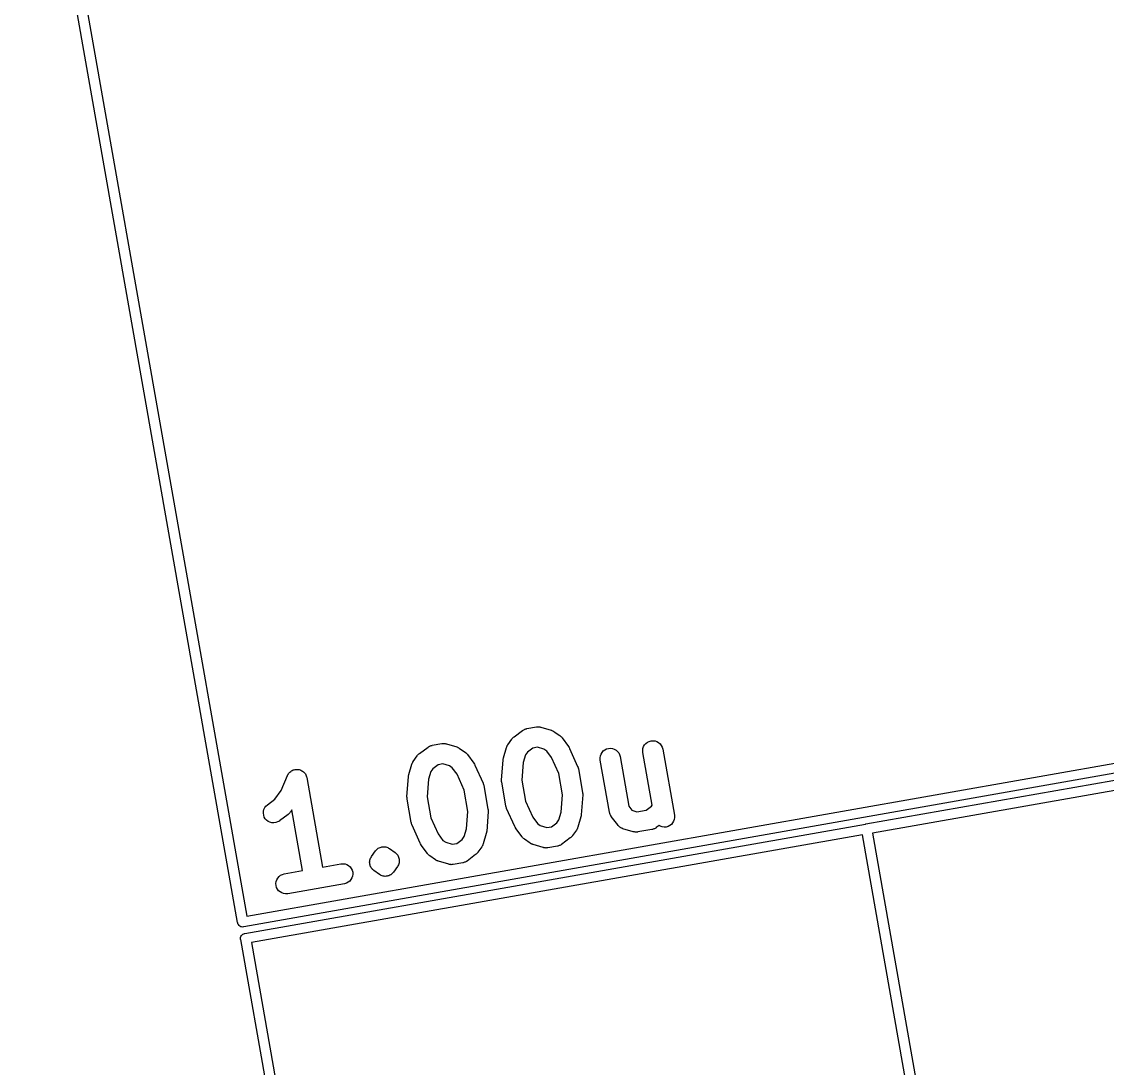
# Model space of a CAD drawing. Extents: x 61 to 358, y -137 to -43.
# Drawn here: x 241.83 to 258.23, y -120.17 to -104.36 of the extents above; entities that cross this region are included whole.
import ezdxf

# ---------------------------------------------------------------- set-up
doc = ezdxf.new("R2010")
doc.units = 0
doc.header["$MEASUREMENT"] = 0
doc.layers.add('BLACK', color=7, linetype='CONTINUOUS')

msp = doc.modelspace()

# ---------------------------------------------------------------- linework, layer by layer
at = {"layer": 'BLACK', "linetype": 'CONTINUOUS'}
for p, q in [((245.096, -117.969), (241.834, -99.4657)), ((241.996, -99.5106), (245.234, -117.871)), ((263.692, -114.771), (245.189, -118.034)), ((245.234, -117.871), (263.594, -114.634)), ((254.587, -116.48), (263.71, -114.871)), ((249.271, -115.164), (249.401, -115.067)), ((249.401, -115.067), (249.403, -115.066)), ((249.403, -115.066), (249.407, -115.064)), ((249.407, -115.064), (249.41, -115.061)), ((249.41, -115.061), (249.42, -115.056)), ((249.42, -115.056), (249.429, -115.051)), ((249.429, -115.051), (249.433, -115.049)), ((249.433, -115.049), (249.437, -115.047)), ((249.437, -115.047), (249.447, -115.045)), ((249.447, -115.045), (249.457, -115.041)), ((249.457, -115.041), (249.461, -115.041)), ((249.461, -115.041), (249.466, -115.039)), ((249.466, -115.039), (249.609, -115.014)), ((249.609, -115.014), (249.611, -115.014)), ((249.611, -115.014), (249.615, -115.014)), ((249.615, -115.014), (249.62, -115.013)), ((249.62, -115.013), (249.63, -115.013)), ((249.63, -115.013), (249.64, -115.012)), ((249.64, -115.012), (249.645, -115.013)), ((249.645, -115.013), (249.649, -115.013)), ((249.649, -115.013), (249.659, -115.015)), ((249.659, -115.015), (249.67, -115.016)), ((249.67, -115.016), (249.674, -115.017)), ((249.674, -115.017), (249.678, -115.018)), ((249.678, -115.018), (249.834, -115.064)), ((249.834, -115.064), (249.836, -115.065)), ((249.836, -115.065), (249.844, -115.068)), ((249.844, -115.068), (249.852, -115.071)), ((249.852, -115.071), (249.858, -115.074)), ((249.858, -115.074), (249.863, -115.077)), ((249.863, -115.077), (249.87, -115.081)), ((249.87, -115.081), (249.878, -115.086)), ((249.878, -115.086), (249.962, -115.145)), ((263.665, -115.034), (254.685, -116.617)), ((248.036, -115.291), (248.179, -115.266)), ((248.179, -115.266), (248.181, -115.266)), ((248.181, -115.266), (248.186, -115.266)), ((248.186, -115.266), (248.19, -115.265)), ((248.19, -115.265), (248.201, -115.265)), ((248.201, -115.265), (248.211, -115.264)), ((248.211, -115.264), (248.215, -115.265)), ((248.215, -115.265), (248.22, -115.265)), ((248.22, -115.265), (248.23, -115.267)), ((248.23, -115.267), (248.24, -115.268)), ((248.24, -115.268), (248.245, -115.269)), ((248.245, -115.269), (248.249, -115.27)), ((248.249, -115.27), (248.405, -115.316)), ((249.174, -115.29), (249.178, -115.283)), ((249.178, -115.283), (249.237, -115.199)), ((249.237, -115.199), (249.238, -115.197)), ((249.238, -115.197), (249.244, -115.191)), ((249.244, -115.191), (249.249, -115.184)), ((249.249, -115.184), (249.254, -115.179)), ((249.254, -115.179), (249.258, -115.175)), ((249.258, -115.175), (249.265, -115.169)), ((249.265, -115.169), (249.271, -115.164)), ((249.962, -115.145), (249.964, -115.146)), ((249.964, -115.146), (249.97, -115.151)), ((249.97, -115.151), (249.977, -115.157)), ((249.977, -115.157), (249.981, -115.161)), ((249.981, -115.161), (249.986, -115.165)), ((249.986, -115.165), (249.991, -115.172)), ((249.991, -115.172), (249.997, -115.179)), ((249.997, -115.179), (250.094, -115.309)), ((251.243, -115.286), (251.263, -115.264)), ((251.263, -115.264), (251.286, -115.245)), ((251.286, -115.245), (251.313, -115.232)), ((251.313, -115.232), (251.342, -115.224)), ((251.342, -115.224), (251.371, -115.222)), ((251.371, -115.222), (251.401, -115.226)), ((251.401, -115.226), (251.429, -115.235)), ((251.429, -115.235), (251.455, -115.25)), ((251.455, -115.25), (251.477, -115.27)), ((251.477, -115.27), (251.496, -115.293)), ((247.809, -115.449), (247.814, -115.443)), ((247.814, -115.443), (247.82, -115.436)), ((247.82, -115.436), (247.824, -115.431)), ((247.824, -115.431), (247.828, -115.427)), ((247.828, -115.427), (247.835, -115.422)), ((247.835, -115.422), (247.842, -115.416)), ((247.842, -115.416), (247.972, -115.319)), ((247.972, -115.319), (247.974, -115.318)), ((247.974, -115.318), (247.977, -115.316)), ((247.977, -115.316), (247.981, -115.313)), ((247.981, -115.313), (247.99, -115.308)), ((247.99, -115.308), (247.999, -115.303)), ((247.999, -115.303), (248.004, -115.301)), ((248.004, -115.301), (248.008, -115.299)), ((248.008, -115.299), (248.018, -115.297)), ((248.018, -115.297), (248.027, -115.293)), ((248.027, -115.293), (248.032, -115.293)), ((248.032, -115.293), (248.036, -115.291)), ((248.405, -115.316), (248.407, -115.317)), ((248.407, -115.317), (248.415, -115.32)), ((248.415, -115.32), (248.423, -115.323)), ((248.423, -115.323), (248.428, -115.326)), ((248.428, -115.326), (248.434, -115.329)), ((248.434, -115.329), (248.441, -115.334)), ((248.441, -115.334), (248.449, -115.338)), ((248.449, -115.338), (248.533, -115.397)), ((248.533, -115.397), (248.534, -115.398)), ((248.534, -115.398), (248.541, -115.403)), ((248.541, -115.403), (248.548, -115.409)), ((248.548, -115.409), (248.552, -115.413)), ((248.552, -115.413), (248.557, -115.417)), ((248.557, -115.417), (248.562, -115.424)), ((248.562, -115.424), (248.568, -115.431)), ((248.568, -115.431), (248.664, -115.561)), ((249.111, -115.482), (249.157, -115.327)), ((249.157, -115.325), (249.161, -115.317)), ((249.157, -115.327), (249.157, -115.325)), ((249.161, -115.317), (249.163, -115.309)), ((249.163, -115.309), (249.167, -115.303)), ((249.167, -115.303), (249.169, -115.297)), ((249.169, -115.297), (249.174, -115.29)), ((249.442, -115.437), (249.407, -115.553)), ((249.472, -115.394), (249.442, -115.437)), ((249.554, -115.333), (249.472, -115.394)), ((249.626, -115.321), (249.554, -115.333)), ((249.723, -115.35), (249.626, -115.321)), ((249.767, -115.38), (249.723, -115.35)), ((249.839, -115.477), (249.767, -115.38)), ((250.094, -115.309), (250.095, -115.311)), ((250.095, -115.311), (250.095, -115.311)), ((250.095, -115.311), (250.096, -115.312)), ((250.096, -115.312), (250.103, -115.324)), ((250.103, -115.324), (250.11, -115.336)), ((250.11, -115.336), (250.11, -115.337)), ((250.11, -115.337), (250.11, -115.338)), ((250.11, -115.338), (250.232, -115.611)), ((250.575, -115.453), (250.585, -115.425)), ((250.585, -115.425), (250.6, -115.399)), ((250.6, -115.399), (250.619, -115.377)), ((250.619, -115.377), (250.643, -115.359)), ((250.643, -115.359), (250.67, -115.346)), ((250.67, -115.346), (250.698, -115.338)), ((250.698, -115.338), (250.728, -115.336)), ((250.728, -115.336), (250.758, -115.339)), ((250.758, -115.339), (250.786, -115.349)), ((250.786, -115.349), (250.812, -115.364)), ((250.812, -115.364), (250.834, -115.383)), ((250.834, -115.383), (250.852, -115.406)), ((250.852, -115.406), (250.866, -115.433)), ((250.866, -115.433), (250.874, -115.462)), ((251.215, -115.369), (251.219, -115.34)), ((251.217, -115.399), (251.215, -115.369)), ((251.217, -115.401), (251.217, -115.399)), ((251.357, -116.197), (251.217, -115.401)), ((251.219, -115.34), (251.228, -115.312)), ((251.228, -115.312), (251.243, -115.286)), ((251.496, -115.293), (251.509, -115.32)), ((251.509, -115.32), (251.517, -115.348)), ((251.517, -115.348), (251.694, -116.349)), ((247.681, -115.734), (247.727, -115.579)), ((247.727, -115.579), (247.728, -115.577)), ((247.728, -115.577), (247.731, -115.569)), ((247.731, -115.569), (247.734, -115.561)), ((247.734, -115.561), (247.737, -115.555)), ((247.737, -115.555), (247.74, -115.549)), ((247.74, -115.549), (247.744, -115.542)), ((247.744, -115.542), (247.749, -115.535)), ((247.749, -115.535), (247.808, -115.451)), ((247.808, -115.451), (247.809, -115.449)), ((248.125, -115.585), (248.043, -115.646)), ((248.197, -115.573), (248.125, -115.585)), ((248.294, -115.602), (248.197, -115.573)), ((248.338, -115.632), (248.294, -115.602)), ((248.664, -115.561), (248.666, -115.563)), ((248.666, -115.563), (248.666, -115.563)), ((248.666, -115.563), (248.666, -115.564)), ((248.666, -115.564), (248.673, -115.576)), ((248.673, -115.576), (248.681, -115.588)), ((248.681, -115.588), (248.681, -115.589)), ((248.681, -115.589), (248.681, -115.59)), ((248.681, -115.59), (248.803, -115.863)), ((249.084, -115.813), (249.105, -115.515)), ((249.105, -115.511), (249.108, -115.498)), ((249.105, -115.512), (249.105, -115.511)), ((249.105, -115.513), (249.105, -115.512)), ((249.105, -115.515), (249.105, -115.513)), ((249.108, -115.498), (249.11, -115.484)), ((249.11, -115.483), (249.111, -115.482)), ((249.11, -115.484), (249.11, -115.483)), ((249.407, -115.553), (249.389, -115.816)), ((249.946, -115.718), (249.839, -115.477)), ((250.232, -115.611), (250.233, -115.613)), ((250.571, -115.483), (250.575, -115.453)), ((250.573, -115.512), (250.571, -115.483)), ((250.574, -115.515), (250.573, -115.512)), ((250.712, -116.301), (250.574, -115.515)), ((250.874, -115.462), (251.006, -116.212)), ((245.751, -115.972), (245.851, -115.746)), ((245.851, -115.744), (245.859, -115.731)), ((245.851, -115.746), (245.851, -115.744)), ((245.851, -115.744), (245.851, -115.744)), ((245.851, -115.744), (245.851, -115.744)), ((245.851, -115.744), (245.851, -115.744)), ((245.859, -115.731), (245.866, -115.718)), ((245.866, -115.718), (245.876, -115.707)), ((245.866, -115.718), (245.866, -115.718)), ((245.866, -115.718), (245.866, -115.718)), ((245.876, -115.707), (245.886, -115.696)), ((245.886, -115.696), (245.897, -115.687)), ((245.886, -115.696), (245.886, -115.696)), ((245.886, -115.696), (245.886, -115.696)), ((245.897, -115.687), (245.909, -115.678)), ((245.909, -115.678), (245.909, -115.678)), ((245.909, -115.678), (245.91, -115.678)), ((245.91, -115.678), (245.922, -115.671)), ((245.922, -115.671), (245.936, -115.664)), ((245.936, -115.664), (245.95, -115.661)), ((245.936, -115.664), (245.936, -115.664)), ((245.936, -115.664), (245.936, -115.664)), ((245.95, -115.661), (245.965, -115.657)), ((245.965, -115.657), (245.979, -115.656)), ((245.965, -115.657), (245.965, -115.657)), ((245.965, -115.657), (245.965, -115.657)), ((245.979, -115.656), (245.994, -115.655)), ((245.994, -115.655), (245.995, -115.655)), ((245.994, -115.655), (245.994, -115.655)), ((245.995, -115.655), (246.009, -115.656)), ((246.009, -115.656), (246.024, -115.658)), ((246.024, -115.658), (246.024, -115.658)), ((246.024, -115.658), (246.024, -115.658)), ((246.024, -115.658), (246.038, -115.663)), ((246.038, -115.663), (246.052, -115.668)), ((246.052, -115.668), (246.052, -115.668)), ((246.052, -115.668), (246.052, -115.668)), ((246.052, -115.668), (246.065, -115.675)), ((246.065, -115.675), (246.078, -115.682)), ((246.078, -115.682), (246.078, -115.682)), ((246.078, -115.682), (246.078, -115.683)), ((246.078, -115.683), (246.089, -115.692)), ((246.089, -115.692), (246.1, -115.702)), ((246.1, -115.702), (246.101, -115.702)), ((246.101, -115.702), (246.101, -115.702)), ((246.101, -115.702), (246.109, -115.713)), ((246.109, -115.713), (246.119, -115.725)), ((246.119, -115.725), (246.119, -115.725)), ((246.119, -115.725), (246.119, -115.725)), ((246.119, -115.725), (246.125, -115.738)), ((246.125, -115.738), (246.132, -115.752)), ((246.132, -115.752), (246.132, -115.752)), ((246.132, -115.752), (246.132, -115.752)), ((246.132, -115.752), (246.136, -115.766)), ((246.136, -115.766), (246.14, -115.78)), ((247.654, -116.066), (247.675, -115.767)), ((247.675, -115.764), (247.678, -115.75)), ((247.675, -115.765), (247.675, -115.764)), ((247.675, -115.764), (247.675, -115.764)), ((247.675, -115.767), (247.675, -115.765)), ((247.678, -115.75), (247.681, -115.736)), ((247.681, -115.735), (247.681, -115.734)), ((247.681, -115.736), (247.681, -115.735)), ((248.012, -115.689), (247.978, -115.805)), ((248.043, -115.646), (248.012, -115.689)), ((248.41, -115.729), (248.338, -115.632)), ((248.517, -115.97), (248.41, -115.729)), ((250.003, -116.038), (249.946, -115.718)), ((250.233, -115.613), (250.234, -115.615)), ((250.234, -115.615), (250.235, -115.618)), ((250.235, -115.618), (250.239, -115.63)), ((250.239, -115.63), (250.242, -115.641)), ((250.242, -115.641), (250.243, -115.644)), ((250.243, -115.644), (250.243, -115.647)), ((250.243, -115.647), (250.306, -116.004)), ((246.14, -115.78), (246.378, -117.131)), ((247.978, -115.805), (247.959, -116.068)), ((248.803, -115.863), (248.804, -115.865)), ((248.804, -115.865), (248.805, -115.867)), ((248.805, -115.867), (248.806, -115.87)), ((248.806, -115.87), (248.809, -115.882)), ((248.809, -115.882), (248.813, -115.893)), ((248.813, -115.893), (248.813, -115.896)), ((248.813, -115.896), (248.814, -115.899)), ((248.814, -115.899), (248.877, -116.256)), ((249.083, -115.819), (249.084, -115.816)), ((249.084, -115.831), (249.083, -115.819)), ((249.084, -115.816), (249.084, -115.813)), ((249.084, -115.843), (249.084, -115.831)), ((249.085, -115.846), (249.084, -115.843)), ((249.085, -115.849), (249.085, -115.846)), ((249.085, -115.851), (249.085, -115.849)), ((249.148, -116.208), (249.085, -115.851)), ((249.389, -115.816), (249.445, -116.137)), ((245.657, -116.107), (245.751, -115.972)), ((247.654, -116.068), (247.654, -116.066)), ((247.654, -116.071), (247.654, -116.068)), ((247.655, -116.083), (247.654, -116.071)), ((247.655, -116.095), (247.655, -116.083)), ((247.656, -116.098), (247.655, -116.095)), ((247.656, -116.101), (247.656, -116.098)), ((247.656, -116.103), (247.656, -116.101)), ((247.719, -116.46), (247.656, -116.103)), ((247.959, -116.068), (248.016, -116.389)), ((248.573, -116.29), (248.517, -115.97)), ((249.984, -116.301), (250.003, -116.038)), ((250.308, -116.041), (250.287, -116.34)), ((250.306, -116.004), (250.307, -116.006)), ((250.307, -116.006), (250.307, -116.009)), ((250.307, -116.009), (250.307, -116.011)), ((250.307, -116.011), (250.308, -116.024)), ((250.308, -116.024), (250.308, -116.036)), ((250.308, -116.036), (250.308, -116.038)), ((250.308, -116.038), (250.308, -116.041)), ((245.486, -116.288), (245.494, -116.26)), ((245.494, -116.26), (245.506, -116.233)), ((245.506, -116.233), (245.524, -116.209)), ((245.524, -116.209), (245.546, -116.189)), ((245.546, -116.189), (245.657, -116.107)), ((245.916, -116.267), (245.892, -116.302)), ((246.078, -117.184), (245.916, -116.267)), ((248.877, -116.256), (248.877, -116.258)), ((248.877, -116.258), (248.877, -116.261)), ((248.877, -116.261), (248.878, -116.263)), ((248.878, -116.263), (248.878, -116.276)), ((249.149, -116.211), (249.148, -116.208)), ((249.149, -116.213), (249.149, -116.211)), ((249.153, -116.225), (249.149, -116.213)), ((249.156, -116.237), (249.153, -116.225)), ((249.158, -116.239), (249.156, -116.237)), ((249.158, -116.242), (249.158, -116.239)), ((249.159, -116.244), (249.158, -116.242)), ((249.281, -116.517), (249.159, -116.244)), ((249.445, -116.137), (249.553, -116.377)), ((251.006, -116.212), (251.051, -116.273)), ((251.267, -116.269), (251.349, -116.209)), ((251.349, -116.209), (251.357, -116.197)), ((245.485, -116.318), (245.486, -116.288)), ((245.489, -116.348), (245.485, -116.318)), ((245.499, -116.376), (245.489, -116.348)), ((245.514, -116.401), (245.499, -116.376)), ((245.534, -116.423), (245.514, -116.401)), ((245.557, -116.441), (245.534, -116.423)), ((245.858, -116.337), (245.728, -116.434)), ((245.864, -116.331), (245.858, -116.337)), ((245.871, -116.326), (245.864, -116.331)), ((245.875, -116.321), (245.871, -116.326)), ((245.88, -116.317), (245.875, -116.321)), ((245.885, -116.31), (245.88, -116.317)), ((245.891, -116.304), (245.885, -116.31)), ((245.892, -116.302), (245.891, -116.304)), ((248.016, -116.389), (248.123, -116.63)), ((248.555, -116.553), (248.573, -116.29)), ((248.879, -116.293), (248.858, -116.592)), ((248.878, -116.276), (248.879, -116.288)), ((248.879, -116.288), (248.879, -116.29)), ((248.879, -116.29), (248.879, -116.293)), ((249.553, -116.377), (249.625, -116.475)), ((249.919, -116.461), (249.95, -116.417)), ((249.95, -116.417), (249.984, -116.301)), ((250.281, -116.372), (250.235, -116.528)), ((250.282, -116.371), (250.281, -116.372)), ((250.281, -116.372), (250.281, -116.372)), ((250.284, -116.357), (250.282, -116.371)), ((250.287, -116.343), (250.284, -116.357)), ((250.287, -116.34), (250.287, -116.342)), ((250.287, -116.342), (250.287, -116.342)), ((250.287, -116.342), (250.287, -116.343)), ((250.714, -116.305), (250.712, -116.301)), ((250.714, -116.309), (250.714, -116.305)), ((250.718, -116.319), (250.714, -116.309)), ((250.72, -116.329), (250.718, -116.319)), ((250.722, -116.333), (250.72, -116.329)), ((250.724, -116.338), (250.722, -116.333)), ((250.729, -116.347), (250.724, -116.338)), ((250.734, -116.356), (250.729, -116.347)), ((250.736, -116.359), (250.734, -116.356)), ((250.739, -116.363), (250.736, -116.359)), ((250.74, -116.365), (250.739, -116.363)), ((250.837, -116.495), (250.74, -116.365)), ((251.051, -116.273), (251.124, -116.295)), ((251.124, -116.295), (251.267, -116.269)), ((251.692, -116.41), (251.682, -116.438)), ((251.696, -116.381), (251.692, -116.41)), ((251.694, -116.349), (251.694, -116.351)), ((251.694, -116.351), (251.696, -116.381)), ((245.207, -118.134), (254.58, -116.481)), ((245.584, -116.454), (245.557, -116.441)), ((245.613, -116.462), (245.584, -116.454)), ((245.643, -116.464), (245.613, -116.462)), ((245.672, -116.46), (245.643, -116.464)), ((245.7, -116.45), (245.672, -116.46)), ((245.726, -116.435), (245.7, -116.45)), ((245.728, -116.434), (245.726, -116.435)), ((247.72, -116.463), (247.719, -116.46)), ((247.72, -116.465), (247.72, -116.463)), ((247.724, -116.477), (247.72, -116.465)), ((247.727, -116.489), (247.724, -116.477)), ((247.728, -116.491), (247.727, -116.489)), ((247.729, -116.494), (247.728, -116.491)), ((247.73, -116.496), (247.729, -116.494)), ((247.852, -116.769), (247.73, -116.496)), ((248.52, -116.669), (248.555, -116.553)), ((248.857, -116.595), (248.855, -116.609)), ((248.858, -116.594), (248.857, -116.594)), ((248.857, -116.594), (248.857, -116.595)), ((248.858, -116.592), (248.858, -116.594)), ((249.282, -116.518), (249.281, -116.517)), ((249.289, -116.53), (249.282, -116.518)), ((249.282, -116.518), (249.282, -116.518)), ((249.296, -116.543), (249.289, -116.53)), ((249.297, -116.544), (249.296, -116.543)), ((249.296, -116.543), (249.296, -116.543)), ((249.298, -116.546), (249.297, -116.544)), ((249.395, -116.676), (249.298, -116.546)), ((249.625, -116.475), (249.668, -116.505)), ((249.668, -116.505), (249.766, -116.534)), ((249.766, -116.534), (249.838, -116.521)), ((249.838, -116.521), (249.919, -116.461)), ((250.214, -116.572), (250.155, -116.656)), ((250.218, -116.564), (250.214, -116.572)), ((250.223, -116.557), (250.218, -116.564)), ((250.225, -116.551), (250.223, -116.557)), ((250.228, -116.546), (250.225, -116.551)), ((250.231, -116.538), (250.228, -116.546)), ((250.234, -116.53), (250.231, -116.538)), ((250.235, -116.528), (250.234, -116.53)), ((250.839, -116.498), (250.837, -116.495)), ((250.841, -116.501), (250.839, -116.498)), ((250.849, -116.509), (250.841, -116.501)), ((250.857, -116.517), (250.849, -116.509)), ((250.859, -116.519), (250.857, -116.517)), ((250.862, -116.522), (250.859, -116.519)), ((250.871, -116.528), (250.862, -116.522)), ((250.88, -116.535), (250.871, -116.528)), ((250.883, -116.537), (250.88, -116.535)), ((250.886, -116.538), (250.883, -116.537)), ((250.897, -116.543), (250.886, -116.538)), ((250.907, -116.548), (250.897, -116.543)), ((250.911, -116.549), (250.907, -116.548)), ((250.914, -116.55), (250.911, -116.549)), ((250.916, -116.551), (250.914, -116.55)), ((251.071, -116.597), (250.916, -116.551)), ((251.355, -116.563), (251.141, -116.601)), ((251.36, -116.562), (251.355, -116.563)), ((251.364, -116.561), (251.36, -116.562)), ((251.374, -116.558), (251.364, -116.561)), ((251.384, -116.555), (251.374, -116.558)), ((251.388, -116.553), (251.384, -116.555)), ((251.392, -116.552), (251.388, -116.553)), ((251.401, -116.546), (251.392, -116.552)), ((251.411, -116.542), (251.401, -116.546)), ((251.414, -116.539), (251.411, -116.542)), ((251.418, -116.537), (251.414, -116.539)), ((251.42, -116.535), (251.418, -116.537)), ((251.463, -116.504), (251.42, -116.535)), ((251.481, -116.514), (251.463, -116.504)), ((251.51, -116.524), (251.481, -116.514)), ((251.539, -116.528), (251.51, -116.524)), ((251.569, -116.526), (251.539, -116.528)), ((251.598, -116.518), (251.569, -116.526)), ((251.624, -116.504), (251.598, -116.518)), ((251.648, -116.486), (251.624, -116.504)), ((251.667, -116.464), (251.648, -116.486)), ((251.682, -116.438), (251.667, -116.464)), ((254.58, -116.481), (254.583, -116.48)), ((254.583, -116.48), (254.587, -116.48)), ((254.535, -116.644), (245.304, -118.271)), ((248.123, -116.63), (248.195, -116.727)), ((248.195, -116.727), (248.239, -116.757)), ((248.239, -116.757), (248.336, -116.786)), ((248.408, -116.773), (248.49, -116.713)), ((248.49, -116.713), (248.52, -116.669)), ((248.852, -116.624), (248.806, -116.78)), ((248.855, -116.609), (248.852, -116.623)), ((248.852, -116.623), (248.852, -116.624)), ((248.852, -116.624), (248.852, -116.624)), ((249.4, -116.682), (249.395, -116.676)), ((249.406, -116.689), (249.4, -116.682)), ((249.41, -116.693), (249.406, -116.689)), ((249.415, -116.698), (249.41, -116.693)), ((249.422, -116.703), (249.415, -116.698)), ((249.428, -116.709), (249.422, -116.703)), ((249.43, -116.71), (249.428, -116.709)), ((249.514, -116.769), (249.43, -116.71)), ((250.121, -116.691), (249.99, -116.788)), ((250.127, -116.685), (250.121, -116.691)), ((250.134, -116.68), (250.127, -116.685)), ((250.138, -116.675), (250.134, -116.68)), ((250.143, -116.671), (250.138, -116.675)), ((250.148, -116.664), (250.143, -116.671)), ((250.154, -116.658), (250.148, -116.664)), ((250.155, -116.656), (250.154, -116.658)), ((251.076, -116.598), (251.071, -116.597)), ((251.08, -116.599), (251.076, -116.598)), ((251.09, -116.601), (251.08, -116.599)), ((251.1, -116.603), (251.09, -116.601)), ((251.105, -116.603), (251.1, -116.603)), ((251.109, -116.603), (251.105, -116.603)), ((251.12, -116.603), (251.109, -116.603)), ((251.13, -116.602), (251.12, -116.603)), ((251.135, -116.602), (251.13, -116.602)), ((251.139, -116.601), (251.135, -116.602)), ((251.141, -116.601), (251.139, -116.601)), ((257.772, -135.004), (254.535, -116.644)), ((254.685, -116.617), (257.922, -134.978)), ((247.118, -116.972), (247.177, -116.888)), ((247.177, -116.888), (247.178, -116.887)), ((247.177, -116.888), (247.177, -116.888)), ((247.177, -116.888), (247.177, -116.888)), ((247.177, -116.888), (247.177, -116.888)), ((247.178, -116.887), (247.188, -116.876)), ((247.178, -116.887), (247.178, -116.887)), ((247.178, -116.887), (247.178, -116.887)), ((247.178, -116.887), (247.178, -116.887)), ((247.188, -116.876), (247.197, -116.865)), ((247.197, -116.865), (247.198, -116.864)), ((247.197, -116.865), (247.197, -116.865)), ((247.197, -116.865), (247.197, -116.865)), ((247.197, -116.865), (247.197, -116.865)), ((247.198, -116.864), (247.209, -116.856)), ((247.209, -116.856), (247.22, -116.847)), ((247.22, -116.847), (247.221, -116.847)), ((247.221, -116.846), (247.234, -116.84)), ((247.221, -116.847), (247.221, -116.846)), ((247.221, -116.846), (247.221, -116.846)), ((247.221, -116.847), (247.221, -116.847)), ((247.234, -116.84), (247.247, -116.834)), ((247.247, -116.834), (247.247, -116.833)), ((247.247, -116.833), (247.247, -116.833)), ((247.247, -116.833), (247.248, -116.833)), ((247.248, -116.833), (247.262, -116.829)), ((247.248, -116.833), (247.248, -116.833)), ((247.262, -116.829), (247.276, -116.826)), ((247.276, -116.826), (247.277, -116.825)), ((247.276, -116.826), (247.276, -116.826)), ((247.276, -116.826), (247.276, -116.826)), ((247.276, -116.826), (247.276, -116.826)), ((247.277, -116.825), (247.291, -116.825)), ((247.291, -116.825), (247.305, -116.823)), ((247.305, -116.823), (247.306, -116.824)), ((247.306, -116.824), (247.306, -116.823)), ((247.306, -116.823), (247.306, -116.824)), ((247.306, -116.824), (247.306, -116.824)), ((247.306, -116.824), (247.321, -116.825)), ((247.321, -116.825), (247.335, -116.827)), ((247.335, -116.827), (247.335, -116.827)), ((247.335, -116.827), (247.335, -116.827)), ((247.335, -116.827), (247.336, -116.827)), ((247.336, -116.827), (247.336, -116.827)), ((247.336, -116.827), (247.349, -116.832)), ((247.349, -116.832), (247.363, -116.836)), ((247.363, -116.836), (247.363, -116.837)), ((247.363, -116.837), (247.364, -116.837)), ((247.364, -116.837), (247.364, -116.837)), ((247.364, -116.837), (247.364, -116.837)), ((247.364, -116.837), (247.376, -116.844)), ((247.376, -116.844), (247.389, -116.851)), ((247.389, -116.851), (247.473, -116.91)), ((247.473, -116.91), (247.474, -116.91)), ((247.474, -116.91), (247.474, -116.91)), ((247.474, -116.91), (247.474, -116.91)), ((247.474, -116.91), (247.475, -116.911)), ((247.475, -116.911), (247.486, -116.921)), ((247.486, -116.921), (247.496, -116.93)), ((247.852, -116.77), (247.852, -116.769)), ((247.86, -116.782), (247.852, -116.77)), ((247.852, -116.77), (247.852, -116.77)), ((247.867, -116.795), (247.86, -116.782)), ((247.867, -116.796), (247.867, -116.795)), ((247.867, -116.795), (247.867, -116.795)), ((247.869, -116.798), (247.867, -116.796)), ((247.965, -116.928), (247.869, -116.798)), ((248.336, -116.786), (248.408, -116.773)), ((248.713, -116.923), (248.709, -116.927)), ((248.719, -116.916), (248.713, -116.923)), ((248.724, -116.91), (248.719, -116.916)), ((248.725, -116.908), (248.724, -116.91)), ((248.784, -116.824), (248.725, -116.908)), ((248.789, -116.816), (248.784, -116.824)), ((248.793, -116.809), (248.789, -116.816)), ((248.796, -116.803), (248.793, -116.809)), ((248.799, -116.798), (248.796, -116.803)), ((248.802, -116.79), (248.799, -116.798)), ((248.805, -116.782), (248.802, -116.79)), ((248.806, -116.78), (248.805, -116.782)), ((249.521, -116.773), (249.514, -116.769)), ((249.528, -116.778), (249.521, -116.773)), ((249.534, -116.78), (249.528, -116.778)), ((249.54, -116.783), (249.534, -116.78)), ((249.548, -116.786), (249.54, -116.783)), ((249.556, -116.789), (249.548, -116.786)), ((249.558, -116.79), (249.556, -116.789)), ((249.713, -116.836), (249.558, -116.79)), ((249.718, -116.837), (249.713, -116.836)), ((249.722, -116.839), (249.718, -116.837)), ((249.732, -116.84), (249.722, -116.839)), ((249.742, -116.842), (249.732, -116.84)), ((249.747, -116.842), (249.742, -116.842)), ((249.751, -116.843), (249.747, -116.842)), ((249.762, -116.842), (249.751, -116.843)), ((249.772, -116.842), (249.762, -116.842)), ((249.777, -116.841), (249.772, -116.842)), ((249.781, -116.841), (249.777, -116.841)), ((249.783, -116.84), (249.781, -116.841)), ((249.926, -116.815), (249.783, -116.84)), ((249.93, -116.814), (249.926, -116.815)), ((249.935, -116.813), (249.93, -116.814)), ((249.945, -116.81), (249.935, -116.813)), ((249.955, -116.807), (249.945, -116.81)), ((249.959, -116.805), (249.955, -116.807)), ((249.963, -116.804), (249.959, -116.805)), ((249.972, -116.798), (249.963, -116.804)), ((249.981, -116.794), (249.972, -116.798)), ((249.985, -116.791), (249.981, -116.794)), ((249.989, -116.789), (249.985, -116.791)), ((249.99, -116.788), (249.989, -116.789)), ((246.378, -117.131), (246.657, -117.082)), ((246.657, -117.082), (246.659, -117.082)), ((246.659, -117.082), (246.689, -117.08)), ((246.689, -117.08), (246.718, -117.084)), ((246.718, -117.084), (246.746, -117.093)), ((247.09, -117.055), (247.092, -117.041)), ((247.09, -117.056), (247.09, -117.055)), ((247.091, -117.07), (247.09, -117.056)), ((247.09, -117.056), (247.09, -117.056)), ((247.092, -117.085), (247.091, -117.07)), ((247.092, -117.041), (247.094, -117.027)), ((247.093, -117.086), (247.092, -117.085)), ((247.092, -117.085), (247.092, -117.085)), ((247.096, -117.1), (247.093, -117.086)), ((247.094, -117.026), (247.099, -117.012)), ((247.094, -117.027), (247.094, -117.026)), ((247.094, -117.026), (247.094, -117.026)), ((247.099, -117.012), (247.103, -116.998)), ((247.103, -116.998), (247.104, -116.998)), ((247.104, -116.997), (247.111, -116.985)), ((247.104, -116.998), (247.104, -116.997)), ((247.111, -116.985), (247.118, -116.972)), ((247.496, -116.93), (247.497, -116.93)), ((247.497, -116.93), (247.497, -116.931)), ((247.497, -116.931), (247.506, -116.942)), ((247.506, -116.942), (247.515, -116.953)), ((247.515, -116.953), (247.515, -116.954)), ((247.515, -116.954), (247.515, -116.954)), ((247.515, -116.954), (247.521, -116.967)), ((247.521, -116.967), (247.528, -116.98)), ((247.53, -117.083), (247.525, -117.096)), ((247.528, -116.98), (247.528, -116.981)), ((247.528, -116.981), (247.528, -116.981)), ((247.528, -116.981), (247.532, -116.995)), ((247.534, -117.069), (247.53, -117.083)), ((247.532, -116.995), (247.536, -117.009)), ((247.536, -117.054), (247.534, -117.068)), ((247.534, -117.068), (247.534, -117.068)), ((247.534, -117.068), (247.534, -117.069)), ((247.536, -117.009), (247.536, -117.009)), ((247.536, -117.009), (247.536, -117.01)), ((247.536, -117.01), (247.537, -117.024)), ((247.538, -117.039), (247.536, -117.054)), ((247.537, -117.024), (247.538, -117.038)), ((247.538, -117.038), (247.538, -117.039)), ((247.538, -117.039), (247.538, -117.039)), ((247.971, -116.934), (247.965, -116.928)), ((247.976, -116.941), (247.971, -116.934)), ((247.981, -116.945), (247.976, -116.941)), ((247.985, -116.95), (247.981, -116.945)), ((247.992, -116.955), (247.985, -116.95)), ((247.999, -116.961), (247.992, -116.955)), ((248, -116.962), (247.999, -116.961)), ((248.084, -117.021), (248, -116.962)), ((248.092, -117.025), (248.084, -117.021)), ((248.099, -117.03), (248.092, -117.025)), ((248.105, -117.032), (248.099, -117.03)), ((248.11, -117.036), (248.105, -117.032)), ((248.118, -117.038), (248.11, -117.036)), ((248.126, -117.042), (248.118, -117.038)), ((248.128, -117.042), (248.126, -117.042)), ((248.284, -117.088), (248.128, -117.042)), ((248.497, -117.067), (248.354, -117.092)), ((248.501, -117.066), (248.497, -117.067)), ((248.505, -117.065), (248.501, -117.066)), ((248.515, -117.062), (248.505, -117.065)), ((248.525, -117.059), (248.515, -117.062)), ((248.529, -117.057), (248.525, -117.059)), ((248.534, -117.056), (248.529, -117.057)), ((248.543, -117.051), (248.534, -117.056)), ((248.552, -117.046), (248.543, -117.051)), ((248.555, -117.043), (248.552, -117.046)), ((248.559, -117.041), (248.555, -117.043)), ((248.561, -117.04), (248.559, -117.041)), ((248.691, -116.943), (248.561, -117.04)), ((248.698, -116.937), (248.691, -116.943)), ((248.705, -116.932), (248.698, -116.937)), ((248.709, -116.927), (248.705, -116.932)), ((245.744, -117.255), (245.771, -117.241)), ((245.771, -117.241), (245.799, -117.233)), ((245.799, -117.233), (246.078, -117.184)), ((246.746, -117.093), (246.772, -117.108)), ((246.772, -117.108), (246.795, -117.128)), ((246.795, -117.128), (246.813, -117.151)), ((246.813, -117.151), (246.826, -117.178)), ((246.826, -117.178), (246.834, -117.207)), ((246.836, -117.236), (246.832, -117.266)), ((246.834, -117.207), (246.836, -117.236)), ((247.1, -117.114), (247.096, -117.1)), ((247.1, -117.115), (247.1, -117.114)), ((247.1, -117.114), (247.1, -117.114)), ((247.107, -117.127), (247.1, -117.115)), ((247.113, -117.14), (247.107, -117.127)), ((247.113, -117.141), (247.113, -117.14)), ((247.114, -117.141), (247.113, -117.141)), ((247.122, -117.152), (247.114, -117.141)), ((247.131, -117.164), (247.122, -117.152)), ((247.132, -117.164), (247.131, -117.164)), ((247.132, -117.165), (247.132, -117.164)), ((247.143, -117.174), (247.132, -117.165)), ((247.154, -117.184), (247.143, -117.174)), ((247.155, -117.185), (247.154, -117.184)), ((247.154, -117.184), (247.154, -117.184)), ((247.154, -117.184), (247.154, -117.184)), ((247.154, -117.184), (247.154, -117.184)), ((247.239, -117.244), (247.155, -117.185)), ((247.252, -117.251), (247.239, -117.244)), ((247.264, -117.258), (247.252, -117.251)), ((247.407, -117.248), (247.394, -117.255)), ((247.408, -117.248), (247.407, -117.248)), ((247.407, -117.248), (247.407, -117.248)), ((247.419, -117.239), (247.408, -117.248)), ((247.408, -117.248), (247.408, -117.248)), ((247.408, -117.248), (247.408, -117.248)), ((247.431, -117.23), (247.419, -117.239)), ((247.441, -117.219), (247.431, -117.229)), ((247.431, -117.229), (247.431, -117.23)), ((247.431, -117.23), (247.431, -117.23)), ((247.431, -117.23), (247.431, -117.23)), ((247.431, -117.23), (247.431, -117.23)), ((247.45, -117.208), (247.441, -117.219)), ((247.451, -117.208), (247.45, -117.208)), ((247.452, -117.206), (247.451, -117.207)), ((247.451, -117.207), (247.451, -117.207)), ((247.451, -117.207), (247.451, -117.207)), ((247.451, -117.207), (247.451, -117.207)), ((247.451, -117.207), (247.451, -117.207)), ((247.451, -117.207), (247.451, -117.208)), ((247.51, -117.122), (247.452, -117.206)), ((247.517, -117.11), (247.51, -117.122)), ((247.525, -117.097), (247.517, -117.11)), ((247.525, -117.096), (247.525, -117.097)), ((247.525, -117.097), (247.525, -117.097)), ((248.288, -117.089), (248.284, -117.088)), ((248.293, -117.091), (248.288, -117.089)), ((248.303, -117.092), (248.293, -117.091)), ((248.313, -117.094), (248.303, -117.092)), ((248.318, -117.094), (248.313, -117.094)), ((248.322, -117.095), (248.318, -117.094)), ((248.332, -117.094), (248.322, -117.095)), ((248.343, -117.094), (248.332, -117.094)), ((248.347, -117.093), (248.343, -117.094)), ((248.352, -117.093), (248.347, -117.093)), ((248.354, -117.092), (248.352, -117.093)), ((245.674, -117.379), (245.677, -117.35)), ((245.676, -117.409), (245.674, -117.379)), ((245.683, -117.438), (245.676, -117.409)), ((245.677, -117.35), (245.687, -117.321)), ((245.687, -117.321), (245.701, -117.296)), ((245.701, -117.296), (245.721, -117.273)), ((245.721, -117.273), (245.744, -117.255)), ((246.71, -117.382), (245.852, -117.533)), ((246.739, -117.374), (246.71, -117.382)), ((246.765, -117.361), (246.739, -117.374)), ((246.789, -117.343), (246.765, -117.361)), ((246.808, -117.32), (246.789, -117.343)), ((246.823, -117.294), (246.808, -117.32)), ((246.832, -117.266), (246.823, -117.294)), ((247.265, -117.258), (247.264, -117.258)), ((247.279, -117.263), (247.265, -117.258)), ((247.265, -117.258), (247.265, -117.258)), ((247.265, -117.258), (247.265, -117.258)), ((247.265, -117.258), (247.265, -117.258)), ((247.292, -117.267), (247.279, -117.263)), ((247.293, -117.267), (247.292, -117.267)), ((247.294, -117.267), (247.293, -117.267)), ((247.293, -117.267), (247.293, -117.267)), ((247.293, -117.267), (247.293, -117.267)), ((247.308, -117.269), (247.294, -117.267)), ((247.322, -117.271), (247.308, -117.269)), ((247.323, -117.271), (247.322, -117.271)), ((247.322, -117.271), (247.322, -117.271)), ((247.322, -117.271), (247.322, -117.271)), ((247.337, -117.27), (247.323, -117.271)), ((247.323, -117.271), (247.323, -117.271)), ((247.352, -117.269), (247.337, -117.27)), ((247.353, -117.269), (247.352, -117.269)), ((247.352, -117.269), (247.352, -117.269)), ((247.352, -117.269), (247.352, -117.269)), ((247.352, -117.269), (247.352, -117.269)), ((247.367, -117.265), (247.353, -117.269)), ((247.38, -117.261), (247.367, -117.265)), ((247.381, -117.261), (247.38, -117.261)), ((247.394, -117.255), (247.381, -117.261)), ((247.381, -117.261), (247.381, -117.261)), ((247.381, -117.261), (247.381, -117.261)), ((247.381, -117.261), (247.381, -117.261)), ((245.697, -117.464), (245.683, -117.438)), ((245.715, -117.488), (245.697, -117.464)), ((245.737, -117.507), (245.715, -117.488)), ((245.763, -117.522), (245.737, -117.507)), ((245.791, -117.532), (245.763, -117.522)), ((245.821, -117.536), (245.791, -117.532)), ((245.85, -117.534), (245.821, -117.536)), ((245.852, -117.533), (245.85, -117.534)), ((245.097, -117.973), (245.096, -117.969)), ((245.098, -117.976), (245.097, -117.973)), ((245.101, -117.987), (245.098, -117.976)), ((245.098, -117.976), (245.098, -117.976)), ((245.108, -118), (245.101, -117.987)), ((245.117, -118.012), (245.108, -118)), ((245.127, -118.021), (245.117, -118.012)), ((245.128, -118.022), (245.127, -118.021)), ((245.133, -118.024), (245.128, -118.022)), ((245.141, -118.029), (245.133, -118.024)), ((245.145, -118.031), (245.141, -118.029)), ((245.156, -118.034), (245.145, -118.031)), ((245.17, -118.036), (245.156, -118.034)), ((245.182, -118.035), (245.17, -118.036)), ((245.185, -118.035), (245.182, -118.035)), ((245.182, -118.035), (245.182, -118.035)), ((245.189, -118.034), (245.185, -118.035)), ((245.14, -118.208), (245.141, -118.193)), ((245.14, -118.218), (245.14, -118.208)), ((245.141, -118.223), (245.14, -118.218)), ((245.141, -118.193), (245.146, -118.179)), ((245.142, -118.226), (245.141, -118.223)), ((248.404, -136.729), (245.142, -118.226)), ((245.146, -118.179), (245.153, -118.165)), ((245.153, -118.165), (245.163, -118.154)), ((245.163, -118.154), (245.175, -118.145)), ((245.175, -118.145), (245.188, -118.138)), ((245.188, -118.138), (245.199, -118.135)), ((245.199, -118.135), (245.203, -118.134)), ((245.199, -118.135), (245.199, -118.135)), ((245.203, -118.134), (245.207, -118.134)), ((245.304, -118.271), (248.542, -136.632))]:
    msp.add_line(p, q, dxfattribs=at)

doc.saveas('drawing.dxf')
